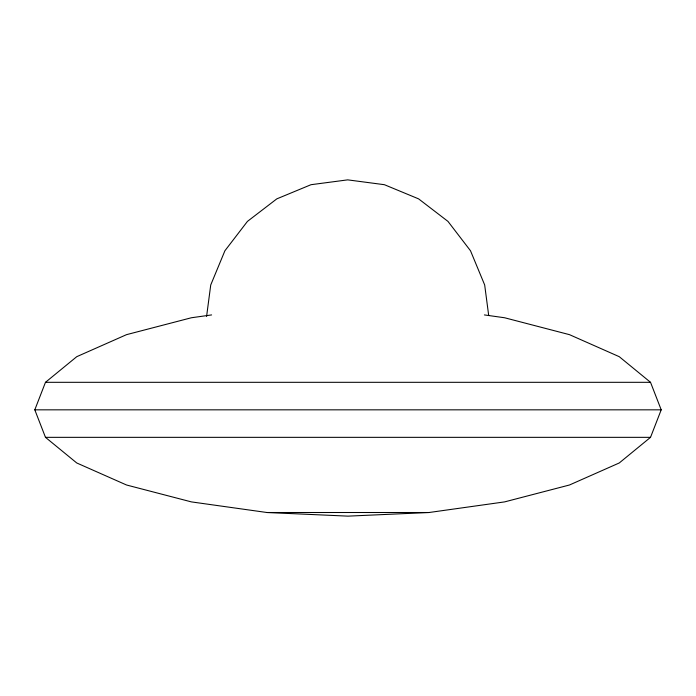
<?xml version="1.0" encoding="UTF-8"?>
<svg xmlns="http://www.w3.org/2000/svg" width="696" height="696" viewBox="0 0 696 696"><rect width="100%" height="100%" fill="white"/><g stroke="black" fill="none" stroke-linecap="round" stroke-linejoin="round"><path stroke-width="1.04" d="M206.59 316.428L210.74 284.969L224.904 250.769L247.437 221.398L276.808 198.865L311.008 184.701L347.704 179.864L384.401 184.701L418.6 198.865L447.972 221.398L470.505 250.769L484.677 284.969L488.679 315.375M484.39 314.923L504.6 317.759L569.467 334.654L619.24 356.674L650.525 382.313L661.2 409.831L650.525 437.34L619.24 462.979L569.467 484.999L504.6 501.894L429.058 512.508L348 516.136L266.942 512.508L191.4 501.894L126.533 484.999L76.76 462.979L45.475 437.34L34.8 409.831L45.475 382.313L76.76 356.674L126.533 334.654L191.4 317.759L211.61 314.923M45.475 382.313L650.525 382.313M34.8 409.831L661.2 409.831M45.475 437.34L650.525 437.34M266.942 512.508L429.058 512.508"/></g></svg>
